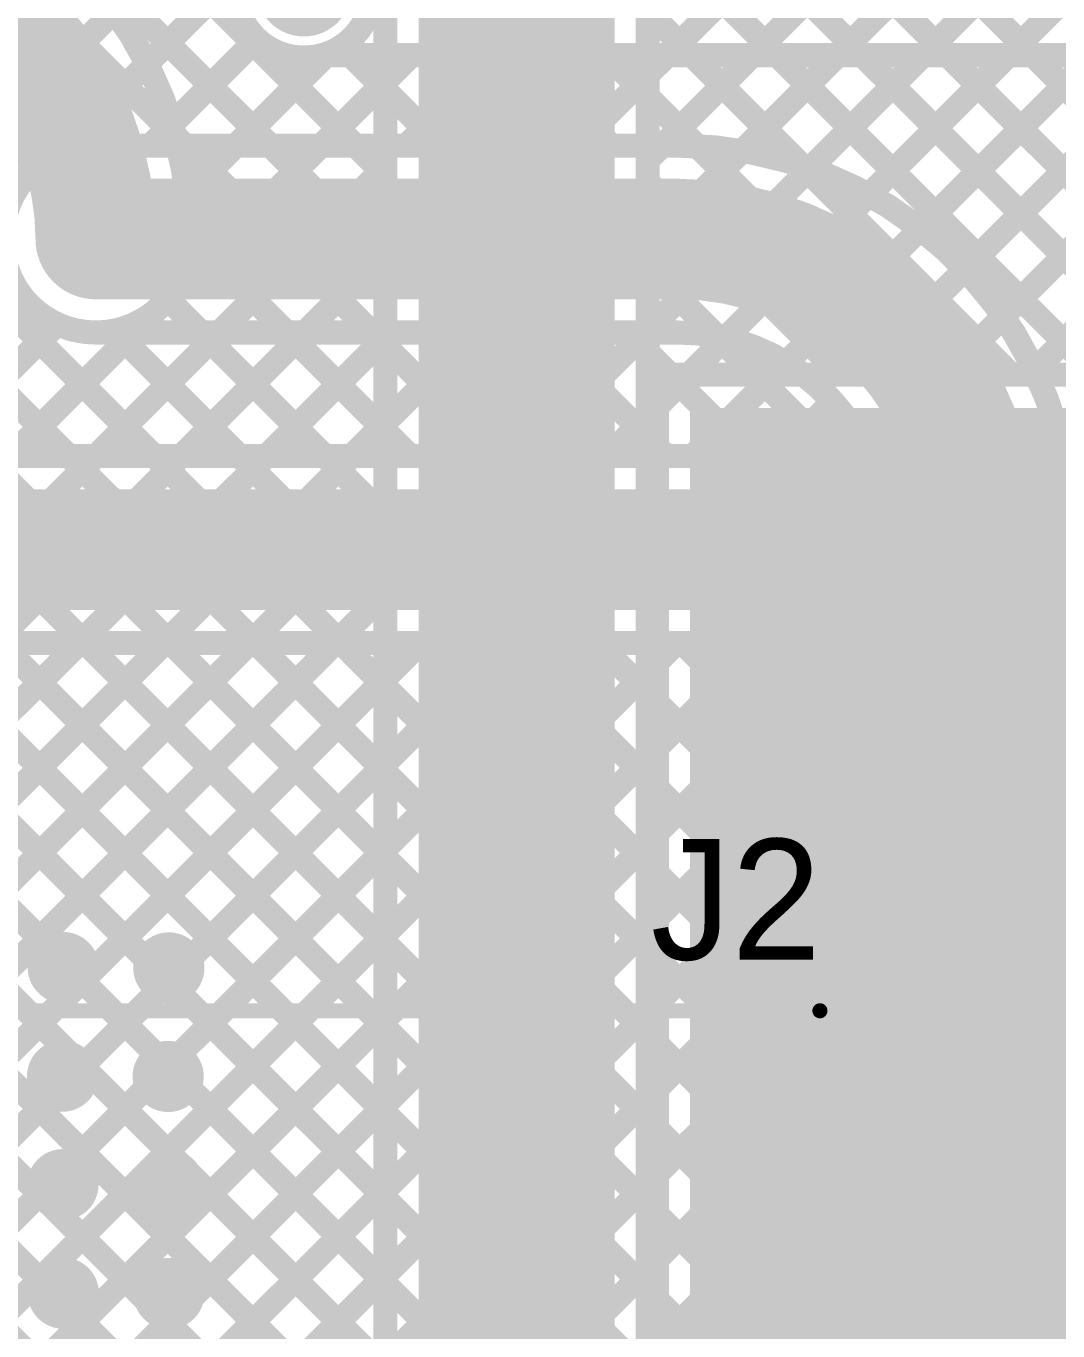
# Model space of a CAD drawing. Header units: millimetres. Extents: x 3.06 to 5.82, y 1.29 to 3.84.
# Drawn here: x 3.4179 to 3.76, y 2.3588 to 2.7916 of the extents above; entities that cross this region are included whole.
import ezdxf

# ---------------------------------------------------------------- set-up
doc = ezdxf.new("R2010")
doc.units = ezdxf.units.MM
doc.header["$MEASUREMENT"] = 0
for name, color, linetype in [('BottomLayer', 5, 'Continuous'), ('BottomSolder', 6, 'Continuous'), ('MultiLayer', 9, 'Continuous'), ('TopLayer', 1, 'Continuous'), ('TopOverlay', 2, 'Continuous'), ('TopPaste', 8, 'Continuous'), ('TopSolder', 216, 'Continuous'), ('ViaHoleLayer', 16, 'Continuous')]:
    doc.layers.add(name, color=color, linetype=linetype)

# ---------------------------------------------------------------- blocks, each defined once
blk = doc.blocks.new('SMD_H______4')
at = {"layer": 'TopLayer'}
blk.add_solid([(0.33541, -0.04921), (0.44959, -0.04921), (0.33541, 0.04921), (0.44959, 0.04921)], dxfattribs=at)
at = {"layer": 'TopOverlay', "const_width": 0.005}
blk.add_lwpolyline([(0.452, 0.661), (0.452, 0.056)], dxfattribs=at)
at = {"layer": 'TopOverlay', "const_width": 0.0025}
blk.add_lwpolyline([(0.45075, 0.056, 1), (0.45325, 0.056, 1)], format="xyb", close=True, dxfattribs=at)
at = {"layer": 'TopPaste'}
blk.add_solid([(0.33541, -0.04921), (0.44959, -0.04921), (0.33541, 0.04921), (0.44959, 0.04921)], dxfattribs=at)
at = {"layer": 'TopSolder'}
blk.add_solid([(0.33141, -0.05321), (0.45359, -0.05321), (0.33141, 0.05321), (0.45359, 0.05321)], dxfattribs=at)

msp = doc.modelspace()

# ---------------------------------------------------------------- linework, layer by layer
at = {"layer": 'BottomLayer'}
for points, const_width in [([(3.29954, 2.649), (3.944, 3.29346)], 0.008), ([(3.27125, 2.649), (3.90414, 3.28189)], 0.008), ([(3.133, 3.14611), (3.52711, 2.752)], 0.008), ([(3.133, 3.11783), (3.49883, 2.752)], 0.008), ([(3.133, 3.08954), (3.47054, 2.752)], 0.008), ([(3.133, 3.06126), (3.44226, 2.752)], 0.008), ([(3.133, 3.03297), (3.42116, 2.74482)], 0.008), ([(3.133, 2.9764), (3.4604, 2.649)], 0.008), ([(3.25038, 2.83074), (3.43212, 2.649)], 0.008), ([(3.42793, 2.74911), (3.48772, 2.8089)], 0.008), ([(3.45911, 2.752), (3.49443, 2.78733)], 0.008), ([(3.48739, 2.752), (3.51739, 2.782)], 0.008), ([(3.51567, 2.752), (3.54567, 2.782)], 0.008), ([(3.51603, 2.782), (3.92686, 2.782)], 0.008), ([(3.52539, 2.782), (3.55539, 2.752)], 0.008), ([(3.54396, 2.752), (3.57396, 2.782)], 0.008), ([(3.55368, 2.782), (3.58368, 2.752)], 0.008), ([(3.57224, 2.752), (3.60224, 2.782)], 0.008), ([(3.58196, 2.782), (3.61196, 2.752)], 0.008), ([(3.60053, 2.752), (3.63053, 2.782)], 0.008), ([(3.61025, 2.782), (3.6404, 2.75184)], 0.008), ([(3.62881, 2.752), (3.65881, 2.782)], 0.008), ([(3.63853, 2.782), (3.67517, 2.74536)], 0.008), ([(3.65535, 2.75025), (3.6871, 2.782)], 0.008), ([(3.66682, 2.782), (3.994, 2.45482)], 0.008), ([(3.67783, 2.74445), (3.71538, 2.782)], 0.008), ([(3.6951, 2.782), (3.9976, 2.4795)], 0.008), ([(3.69734, 2.73567), (3.74366, 2.782)], 0.008), ([(3.71439, 2.72444), (3.77195, 2.782)], 0.008), ([(3.72338, 2.782), (4.01217, 2.49322)], 0.008), ([(3.72921, 2.71098), (3.80023, 2.782)], 0.008), ([(3.74186, 2.69534), (3.82852, 2.782)], 0.008), ([(3.75167, 2.782), (4.0449, 2.48877)], 0.008), ([(3.75223, 2.67742), (3.8568, 2.782)], 0.008), ([(3.75999, 2.6569), (3.88509, 2.782)], 0.008), ([(3.441, 2.752), (3.634, 2.752)], 0.008), ([(3.441, 2.721), (3.634, 2.721)], 0.04), ([(3.38439, 2.649), (3.42817, 2.69278)], 0.008), ([(3.41267, 2.649), (3.45367, 2.69)], 0.008), ([(3.44096, 2.649), (3.48196, 2.69)], 0.008), ([(3.441, 2.69), (3.634, 2.69)], 0.008), ([(3.44769, 2.69), (3.48869, 2.649)], 0.008), ([(3.46924, 2.649), (3.51024, 2.69)], 0.008), ([(3.47597, 2.69), (3.51697, 2.649)], 0.008), ([(3.49753, 2.649), (3.53853, 2.69)], 0.008), ([(3.50426, 2.69), (3.54526, 2.649)], 0.008), ([(3.52581, 2.649), (3.56681, 2.69)], 0.008), ([(3.53254, 2.69), (3.57354, 2.649)], 0.008), ([(3.5541, 2.649), (3.5951, 2.69)], 0.008), ([(3.56083, 2.69), (3.60183, 2.649)], 0.008), ([(3.58238, 2.649), (3.62338, 2.69)], 0.008), ([(3.58911, 2.69), (3.63011, 2.649)], 0.008), ([(3.61739, 2.69), (3.65839, 2.649)], 0.008), ([(3.64689, 2.68878), (3.68763, 2.64805)], 0.008), ([(3.61066, 2.649), (3.64983, 2.68816)], 0.008), ([(3.63895, 2.649), (3.66988, 2.67994)], 0.008), ([(3.66723, 2.649), (3.68534, 2.6671)], 0.008), ([(3.75836, 2.66217), (3.994, 2.42653)], 0.008), ([(3.69277, 2.64625), (3.69658, 2.65006)], 0.008), ([(3.252, 2.649), (3.68, 2.649)], 0.008), ([(3.734, 2.272), (3.734, 2.621)], 0.04), ([(3.201, 2.618), (3.68, 2.618)], 0.04), ([(3.703, 2.272), (3.703, 2.59722)], 0.008), ([(3.133, 2.02991), (3.6929, 2.58981)], 0.008), ([(3.69034, 2.58877), (3.703, 2.57611)], 0.008), ([(3.133, 2.19962), (3.52038, 2.587)], 0.008), ([(3.133, 2.0582), (3.6618, 2.587)], 0.008), ([(3.133, 2.08648), (3.63352, 2.587)], 0.008), ([(3.133, 2.14305), (3.57695, 2.587)], 0.008), ([(3.133, 2.17134), (3.54866, 2.587)], 0.008), ([(3.133, 2.11477), (3.60523, 2.587)], 0.008), ([(3.133, 2.28447), (3.43553, 2.587)], 0.008), ([(3.133, 2.25619), (3.46381, 2.587)], 0.008), ([(3.133, 2.2279), (3.4921, 2.587)], 0.008), ([(3.252, 2.587), (3.68, 2.587)], 0.008), ([(3.26785, 2.587), (3.71446, 2.14039)], 0.008), ([(3.29613, 2.587), (3.7228, 2.16033)], 0.008), ([(3.32441, 2.587), (3.73365, 2.17776)], 0.008), ([(3.3527, 2.587), (3.74676, 2.19294)], 0.008), ([(3.38098, 2.587), (3.70407, 2.26391)], 0.008), ([(3.40927, 2.587), (3.703, 2.29327)], 0.008), ([(3.43755, 2.587), (3.703, 2.32155)], 0.008), ([(3.46584, 2.587), (3.703, 2.34984)], 0.008), ([(3.49412, 2.587), (3.703, 2.37812)], 0.008), ([(3.5224, 2.587), (3.703, 2.4064)], 0.008), ([(3.55069, 2.587), (3.703, 2.43469)], 0.008), ([(3.57897, 2.587), (3.703, 2.46297)], 0.008), ([(3.60726, 2.587), (3.703, 2.49126)], 0.008), ([(3.63554, 2.587), (3.703, 2.51954)], 0.008), ([(3.66383, 2.587), (3.703, 2.54783)], 0.008), ([(3.133, 2.00163), (3.703, 2.57163)], 0.008), ([(3.252, 2.57456), (3.70923, 2.11733)], 0.008), ([(3.20299, 2.567), (3.70808, 2.06192)], 0.008), ([(3.23128, 2.567), (3.70808, 2.0902)], 0.008), ([(3.133, 1.97335), (3.703, 2.54335)], 0.008), ([(3.133, 1.94506), (3.703, 2.51506)], 0.008), ([(3.133, 1.91678), (3.703, 2.48678)], 0.008), ([(3.133, 1.88849), (3.703, 2.45849)], 0.008), ([(3.133, 1.86021), (3.703, 2.43021)], 0.008), ([(3.133, 1.83192), (3.703, 2.40192)], 0.008), ([(3.133, 1.80364), (3.703, 2.37364)], 0.008)]:
    msp.add_lwpolyline(points, dxfattribs=dict(at, const_width=const_width))
for points, const_width in [([(3.51603, 2.782, -1.310882), (3.51603, 2.826)], 0.008), ([(3.441, 2.69, -1), (3.441, 2.752)], 0.008), ([(3.634, 2.752, -0.164665), (3.71357, 2.72506)], 0.008), ([(3.634, 2.721, -0.164665), (3.69474, 2.70044)], 0.04), ([(3.71357, 2.72506, -0.233614), (3.765, 2.621)], 0.008), ([(3.69474, 2.70044, -0.233614), (3.734, 2.621)], 0.04), ([(3.634, 2.69, -0.164665), (3.67591, 2.67581)], 0.008), ([(3.67591, 2.67581, -0.153827), (3.69976, 2.64188)], 0.008), ([(3.68, 2.649, -0.174571), (3.69976, 2.64188)], 0.008), ([(3.703, 2.59722, -0.212085), (3.68, 2.587)], 0.008)]:
    msp.add_lwpolyline(points, format="xyb", dxfattribs=dict(at, const_width=const_width))
for points, const_width in [([(3.49243, 2.78733, 1), (3.49643, 2.78733, 1)], 0.004), ([(3.51403, 2.782, 1), (3.51803, 2.782, 1)], 0.004), ([(3.51403, 2.782, 1), (3.51803, 2.782, 1)], 0.004), ([(3.51539, 2.782, 1), (3.51939, 2.782, 1)], 0.004), ([(3.52339, 2.782, 1), (3.52739, 2.782, 1)], 0.004), ([(3.54367, 2.782, 1), (3.54767, 2.782, 1)], 0.004), ([(3.55168, 2.782, 1), (3.55568, 2.782, 1)], 0.004), ([(3.57196, 2.782, 1), (3.57596, 2.782, 1)], 0.004), ([(3.57996, 2.782, 1), (3.58396, 2.782, 1)], 0.004), ([(3.60024, 2.782, 1), (3.60424, 2.782, 1)], 0.004), ([(3.60825, 2.782, 1), (3.61225, 2.782, 1)], 0.004), ([(3.62853, 2.782, 1), (3.63253, 2.782, 1)], 0.004), ([(3.63653, 2.782, 1), (3.64053, 2.782, 1)], 0.004), ([(3.65681, 2.782, 1), (3.66081, 2.782, 1)], 0.004), ([(3.66482, 2.782, 1), (3.66882, 2.782, 1)], 0.004), ([(3.6851, 2.782, 1), (3.6891, 2.782, 1)], 0.004), ([(3.6931, 2.782, 1), (3.6971, 2.782, 1)], 0.004), ([(3.71338, 2.782, 1), (3.71738, 2.782, 1)], 0.004), ([(3.72138, 2.782, 1), (3.72538, 2.782, 1)], 0.004), ([(3.74166, 2.782, 1), (3.74566, 2.782, 1)], 0.004), ([(3.74967, 2.782, 1), (3.75367, 2.782, 1)], 0.004), ([(3.42593, 2.74911, 1), (3.42993, 2.74911, 1)], 0.004), ([(3.439, 2.752, 1), (3.443, 2.752, 1)], 0.004), ([(3.439, 2.752, 1), (3.443, 2.752, 1)], 0.004), ([(3.44026, 2.752, 1), (3.44426, 2.752, 1)], 0.004), ([(3.45711, 2.752, 1), (3.46111, 2.752, 1)], 0.004), ([(3.46854, 2.752, 1), (3.47254, 2.752, 1)], 0.004), ([(3.48539, 2.752, 1), (3.48939, 2.752, 1)], 0.004), ([(3.49683, 2.752, 1), (3.50083, 2.752, 1)], 0.004), ([(3.51367, 2.752, 1), (3.51767, 2.752, 1)], 0.004), ([(3.52511, 2.752, 1), (3.52911, 2.752, 1)], 0.004), ([(3.54196, 2.752, 1), (3.54596, 2.752, 1)], 0.004), ([(3.55339, 2.752, 1), (3.55739, 2.752, 1)], 0.004), ([(3.57024, 2.752, 1), (3.57424, 2.752, 1)], 0.004), ([(3.58168, 2.752, 1), (3.58568, 2.752, 1)], 0.004), ([(3.59853, 2.752, 1), (3.60253, 2.752, 1)], 0.004), ([(3.60996, 2.752, 1), (3.61396, 2.752, 1)], 0.004), ([(3.62681, 2.752, 1), (3.63081, 2.752, 1)], 0.004), ([(3.632, 2.752, 1), (3.636, 2.752, 1)], 0.004), ([(3.632, 2.752, 1), (3.636, 2.752, 1)], 0.004), ([(3.6384, 2.75184, 1), (3.6424, 2.75184, 1)], 0.004), ([(3.65335, 2.75025, 1), (3.65735, 2.75025, 1)], 0.004), ([(3.41916, 2.74482, 1), (3.42316, 2.74482, 1)], 0.004), ([(3.67317, 2.74536, 1), (3.67717, 2.74536, 1)], 0.004), ([(3.67583, 2.74445, 1), (3.67983, 2.74445, 1)], 0.004), ([(3.431, 2.721, 1), (3.451, 2.721, 1)], 0.02), ([(3.624, 2.721, 1), (3.644, 2.721, 1)], 0.02), ([(3.624, 2.721, 1), (3.644, 2.721, 1)], 0.02), ([(3.69534, 2.73567, 1), (3.69934, 2.73567, 1)], 0.004), ([(3.43509, 2.721, 1), (3.44691, 2.721, 1)], 0.01181), ([(3.71157, 2.72506, 1), (3.71557, 2.72506, 1)], 0.004), ([(3.71157, 2.72506, 1), (3.71557, 2.72506, 1)], 0.004), ([(3.71239, 2.72444, 1), (3.71639, 2.72444, 1)], 0.004), ([(3.68474, 2.70044, 1), (3.70474, 2.70044, 1)], 0.02), ([(3.68474, 2.70044, 1), (3.70474, 2.70044, 1)], 0.02), ([(3.72721, 2.71098, 1), (3.73121, 2.71098, 1)], 0.004), ([(3.42617, 2.69278, 1), (3.43017, 2.69278, 1)], 0.004), ([(3.73986, 2.69534, 1), (3.74386, 2.69534, 1)], 0.004), ([(3.439, 2.69, 1), (3.443, 2.69, 1)], 0.004), ([(3.439, 2.69, 1), (3.443, 2.69, 1)], 0.004), ([(3.44569, 2.69, 1), (3.44969, 2.69, 1)], 0.004), ([(3.45167, 2.69, 1), (3.45567, 2.69, 1)], 0.004), ([(3.47397, 2.69, 1), (3.47797, 2.69, 1)], 0.004), ([(3.47996, 2.69, 1), (3.48396, 2.69, 1)], 0.004), ([(3.50226, 2.69, 1), (3.50626, 2.69, 1)], 0.004), ([(3.50824, 2.69, 1), (3.51224, 2.69, 1)], 0.004), ([(3.53054, 2.69, 1), (3.53454, 2.69, 1)], 0.004), ([(3.53653, 2.69, 1), (3.54053, 2.69, 1)], 0.004), ([(3.55883, 2.69, 1), (3.56283, 2.69, 1)], 0.004), ([(3.56481, 2.69, 1), (3.56881, 2.69, 1)], 0.004), ([(3.58711, 2.69, 1), (3.59111, 2.69, 1)], 0.004), ([(3.5931, 2.69, 1), (3.5971, 2.69, 1)], 0.004), ([(3.61539, 2.69, 1), (3.61939, 2.69, 1)], 0.004), ([(3.62138, 2.69, 1), (3.62538, 2.69, 1)], 0.004), ([(3.632, 2.69, 1), (3.636, 2.69, 1)], 0.004), ([(3.632, 2.69, 1), (3.636, 2.69, 1)], 0.004), ([(3.64489, 2.68878, 1), (3.64889, 2.68878, 1)], 0.004), ([(3.64783, 2.68816, 1), (3.65183, 2.68816, 1)], 0.004), ([(3.66788, 2.67994, 1), (3.67188, 2.67994, 1)], 0.004), ([(3.67391, 2.67581, 1), (3.67791, 2.67581, 1)], 0.004), ([(3.67391, 2.67581, 1), (3.67791, 2.67581, 1)], 0.004), ([(3.75023, 2.67742, 1), (3.75423, 2.67742, 1)], 0.004), ([(3.68334, 2.6671, 1), (3.68734, 2.6671, 1)], 0.004), ([(3.75636, 2.66217, 1), (3.76036, 2.66217, 1)], 0.004), ([(3.75799, 2.6569, 1), (3.76199, 2.6569, 1)], 0.004), ([(3.69458, 2.65006, 1), (3.69858, 2.65006, 1)], 0.004), ([(3.43012, 2.649, 1), (3.43412, 2.649, 1)], 0.004), ([(3.43896, 2.649, 1), (3.44296, 2.649, 1)], 0.004), ([(3.4584, 2.649, 1), (3.4624, 2.649, 1)], 0.004), ([(3.46724, 2.649, 1), (3.47124, 2.649, 1)], 0.004), ([(3.48669, 2.649, 1), (3.49069, 2.649, 1)], 0.004), ([(3.49553, 2.649, 1), (3.49953, 2.649, 1)], 0.004), ([(3.51497, 2.649, 1), (3.51897, 2.649, 1)], 0.004), ([(3.52381, 2.649, 1), (3.52781, 2.649, 1)], 0.004), ([(3.54326, 2.649, 1), (3.54726, 2.649, 1)], 0.004), ([(3.5521, 2.649, 1), (3.5561, 2.649, 1)], 0.004), ([(3.57154, 2.649, 1), (3.57554, 2.649, 1)], 0.004), ([(3.58038, 2.649, 1), (3.58438, 2.649, 1)], 0.004), ([(3.59983, 2.649, 1), (3.60383, 2.649, 1)], 0.004), ([(3.60866, 2.649, 1), (3.61266, 2.649, 1)], 0.004), ([(3.62811, 2.649, 1), (3.63211, 2.649, 1)], 0.004), ([(3.63695, 2.649, 1), (3.64095, 2.649, 1)], 0.004), ([(3.65639, 2.649, 1), (3.66039, 2.649, 1)], 0.004), ([(3.66523, 2.649, 1), (3.66923, 2.649, 1)], 0.004), ([(3.678, 2.649, 1), (3.682, 2.649, 1)], 0.004), ([(3.678, 2.649, 1), (3.682, 2.649, 1)], 0.004), ([(3.68563, 2.64805, 1), (3.68963, 2.64805, 1)], 0.004), ([(3.69077, 2.64625, 1), (3.69477, 2.64625, 1)], 0.004), ([(3.69776, 2.64188, 1), (3.70176, 2.64188, 1)], 0.004), ([(3.69776, 2.64188, 1), (3.70176, 2.64188, 1)], 0.004), ([(3.724, 2.621, 1), (3.744, 2.621, 1)], 0.02), ([(3.724, 2.621, 1), (3.744, 2.621, 1)], 0.02), ([(3.67, 2.618, 1), (3.69, 2.618, 1)], 0.02), ([(3.67409, 2.618, 1), (3.68591, 2.618, 1)], 0.01181), ([(3.701, 2.59722, 1), (3.705, 2.59722, 1)], 0.004), ([(3.701, 2.59722, 1), (3.705, 2.59722, 1)], 0.004), ([(3.68834, 2.58877, 1), (3.69234, 2.58877, 1)], 0.004), ([(3.6909, 2.58981, 1), (3.6949, 2.58981, 1)], 0.004), ([(3.43353, 2.587, 1), (3.43753, 2.587, 1)], 0.004), ([(3.43555, 2.587, 1), (3.43955, 2.587, 1)], 0.004), ([(3.46181, 2.587, 1), (3.46581, 2.587, 1)], 0.004), ([(3.46384, 2.587, 1), (3.46784, 2.587, 1)], 0.004), ([(3.4901, 2.587, 1), (3.4941, 2.587, 1)], 0.004), ([(3.49212, 2.587, 1), (3.49612, 2.587, 1)], 0.004), ([(3.51838, 2.587, 1), (3.52238, 2.587, 1)], 0.004), ([(3.5204, 2.587, 1), (3.5244, 2.587, 1)], 0.004), ([(3.54666, 2.587, 1), (3.55066, 2.587, 1)], 0.004), ([(3.54869, 2.587, 1), (3.55269, 2.587, 1)], 0.004), ([(3.57495, 2.587, 1), (3.57895, 2.587, 1)], 0.004), ([(3.57697, 2.587, 1), (3.58097, 2.587, 1)], 0.004), ([(3.60323, 2.587, 1), (3.60723, 2.587, 1)], 0.004), ([(3.60526, 2.587, 1), (3.60926, 2.587, 1)], 0.004), ([(3.63152, 2.587, 1), (3.63552, 2.587, 1)], 0.004), ([(3.63354, 2.587, 1), (3.63754, 2.587, 1)], 0.004), ([(3.6598, 2.587, 1), (3.6638, 2.587, 1)], 0.004), ([(3.66183, 2.587, 1), (3.66583, 2.587, 1)], 0.004), ([(3.678, 2.587, 1), (3.682, 2.587, 1)], 0.004), ([(3.678, 2.587, 1), (3.682, 2.587, 1)], 0.004), ([(3.701, 2.57611, 1), (3.705, 2.57611, 1)], 0.004), ([(3.701, 2.57163, 1), (3.705, 2.57163, 1)], 0.004), ([(3.701, 2.54783, 1), (3.705, 2.54783, 1)], 0.004), ([(3.701, 2.54335, 1), (3.705, 2.54335, 1)], 0.004), ([(3.701, 2.51954, 1), (3.705, 2.51954, 1)], 0.004), ([(3.701, 2.51506, 1), (3.705, 2.51506, 1)], 0.004), ([(3.701, 2.49126, 1), (3.705, 2.49126, 1)], 0.004), ([(3.42431, 2.47933, 1), (3.43612, 2.47933, 1)], 0.01181), ([(3.45931, 2.47922, 1), (3.47112, 2.47922, 1)], 0.01181), ([(3.701, 2.48678, 1), (3.705, 2.48678, 1)], 0.004), ([(3.701, 2.46297, 1), (3.705, 2.46297, 1)], 0.004), ([(3.701, 2.45849, 1), (3.705, 2.45849, 1)], 0.004), ([(3.42409, 2.44333, 1), (3.4359, 2.44333, 1)], 0.01181), ([(3.45909, 2.44322, 1), (3.4709, 2.44322, 1)], 0.01181), ([(3.701, 2.43469, 1), (3.705, 2.43469, 1)], 0.004), ([(3.701, 2.43021, 1), (3.705, 2.43021, 1)], 0.004), ([(3.4242, 2.40733, 1), (3.43601, 2.40733, 1)], 0.01181), ([(3.4592, 2.40722, 1), (3.47101, 2.40722, 1)], 0.01181), ([(3.701, 2.4064, 1), (3.705, 2.4064, 1)], 0.004), ([(3.701, 2.40192, 1), (3.705, 2.40192, 1)], 0.004), ([(3.42431, 2.37133, 1), (3.43612, 2.37133, 1)], 0.01181), ([(3.45931, 2.37122, 1), (3.47112, 2.37122, 1)], 0.01181), ([(3.701, 2.37812, 1), (3.705, 2.37812, 1)], 0.004), ([(3.701, 2.37364, 1), (3.705, 2.37364, 1)], 0.004)]:
    msp.add_lwpolyline(points, format="xyb", close=True, dxfattribs=dict(at, const_width=const_width))
at = {"layer": 'BottomSolder', "const_width": 0.01581}
for points in [[(3.50209, 2.804, 1), (3.51791, 2.804, 1)], [(3.43309, 2.721, 1), (3.44891, 2.721, 1)], [(3.67209, 2.618, 1), (3.68791, 2.618, 1)]]:
    msp.add_lwpolyline(points, format="xyb", close=True, dxfattribs=at)
at = {"layer": 'MultiLayer', "const_width": 0.01181}
for points in [[(3.43509, 2.721, 1), (3.44691, 2.721, 1)], [(3.67409, 2.618, 1), (3.68591, 2.618, 1)], [(3.42431, 2.47933, 1), (3.43612, 2.47933, 1)], [(3.45931, 2.47922, 1), (3.47112, 2.47922, 1)], [(3.42409, 2.44333, 1), (3.4359, 2.44333, 1)], [(3.45909, 2.44322, 1), (3.4709, 2.44322, 1)], [(3.4242, 2.40733, 1), (3.43601, 2.40733, 1)], [(3.4592, 2.40722, 1), (3.47101, 2.40722, 1)], [(3.42431, 2.37133, 1), (3.43612, 2.37133, 1)], [(3.45931, 2.37122, 1), (3.47112, 2.37122, 1)]]:
    msp.add_lwpolyline(points, format="xyb", close=True, dxfattribs=at)
at = {"layer": 'TopLayer'}
for points, const_width in [([(3.14, 3.13911), (3.537, 2.74211)], 0.008), ([(3.14, 3.11083), (3.537, 2.71383)], 0.008), ([(3.537, 1.384), (3.537, 2.959)], 0.008), ([(3.624, 1.911), (3.624, 2.959)], 0.008), ([(3.624, 2.77547), (3.794, 2.94547)], 0.008), ([(3.624, 2.74719), (3.794, 2.91719)], 0.008), ([(3.624, 2.90967), (3.794, 2.73967)], 0.008), ([(3.624, 2.7189), (3.794, 2.8889)], 0.008), ([(3.624, 2.88138), (3.794, 2.71138)], 0.008), ([(3.624, 2.69062), (3.794, 2.86062)], 0.008), ([(3.624, 2.8531), (3.8011, 2.676)], 0.008), ([(3.63766, 2.676), (3.794, 2.83234)], 0.008), ([(3.624, 2.82482), (3.77282, 2.676)], 0.008), ([(3.45801, 2.77919), (3.48772, 2.8089)], 0.008), ([(3.66595, 2.676), (3.794, 2.80405)], 0.008), ([(3.14, 2.7997), (3.537, 2.4027)], 0.008), ([(3.624, 2.79653), (3.74453, 2.676)], 0.008), ([(3.23973, 2.78482), (3.537, 2.48755)], 0.008), ([(3.26584, 2.787), (3.537, 2.51584)], 0.008), ([(3.29412, 2.787), (3.537, 2.54412)], 0.008), ([(3.3224, 2.787), (3.537, 2.5724)], 0.008), ([(3.4662, 2.75909), (3.49443, 2.78733)], 0.008), ([(3.52249, 2.78491), (3.537, 2.77039)], 0.008), ([(3.47115, 2.73576), (3.51804, 2.78265)], 0.008), ([(3.69423, 2.676), (3.794, 2.77577)], 0.008), ([(3.22386, 2.77241), (3.537, 2.45927)], 0.008), ([(3.46474, 2.70107), (3.537, 2.77333)], 0.008), ([(3.20098, 2.767), (3.537, 2.43098)], 0.008), ([(3.624, 2.76825), (3.71625, 2.676)], 0.008), ([(3.46735, 2.75519), (3.537, 2.68554)], 0.008), ([(3.14, 2.34804), (3.537, 2.74504)], 0.008), ([(3.72252, 2.676), (3.794, 2.74748)], 0.008), ([(3.624, 2.73996), (3.68796, 2.676)], 0.008), ([(3.47199, 2.72226), (3.537, 2.65726)], 0.008), ([(3.7508, 2.676), (3.794, 2.7192)], 0.008), ([(3.14, 2.31976), (3.537, 2.71676)], 0.008), ([(3.624, 2.71168), (3.65968, 2.676)], 0.008), ([(3.14, 2.37633), (3.46093, 2.69726)], 0.008), ([(3.46482, 2.70116), (3.537, 2.62897)], 0.008), ([(3.14, 2.40461), (3.42817, 2.69278)], 0.008), ([(3.14, 2.29147), (3.537, 2.68847)], 0.008), ([(3.44709, 2.6906), (3.537, 2.60069)], 0.008), ([(3.624, 2.68339), (3.63139, 2.676)], 0.008), ([(3.627, 2.676), (3.925, 2.676)], 0.008), ([(3.627, 2.289), (3.627, 2.676)], 0.008), ([(3.624, 2.66234), (3.627, 2.66534)], 0.008), ([(3.14, 2.26319), (3.537, 2.66019)], 0.008), ([(3.252, 2.65941), (3.537, 2.37441)], 0.008), ([(3.624, 2.65511), (3.627, 2.65211)], 0.008), ([(3.624, 2.63405), (3.627, 2.63705)], 0.008), ([(3.14, 2.2349), (3.537, 2.6319)], 0.008), ([(3.252, 2.63113), (3.537, 2.34613)], 0.008), ([(3.624, 2.62683), (3.627, 2.62383)], 0.008), ([(3.624, 2.60577), (3.627, 2.60877)], 0.008), ([(3.14, 2.20662), (3.537, 2.60362)], 0.008), ([(3.252, 2.60285), (3.537, 2.31785)], 0.008), ([(3.624, 2.59854), (3.627, 2.59554)], 0.008), ([(3.624, 2.57748), (3.627, 2.58048)], 0.008), ([(3.14, 2.17834), (3.537, 2.57534)], 0.008), ([(3.252, 2.57456), (3.537, 2.28956)], 0.008), ([(3.624, 2.57026), (3.627, 2.56726)], 0.008), ([(3.20299, 2.567), (3.537, 2.23299)], 0.008), ([(3.23128, 2.567), (3.537, 2.26128)], 0.008), ([(3.624, 2.5492), (3.627, 2.5522)], 0.008), ([(3.14, 2.15005), (3.537, 2.54705)], 0.008), ([(3.624, 2.54197), (3.627, 2.53897)], 0.008), ([(3.624, 2.52091), (3.627, 2.52391)], 0.008), ([(3.14, 2.12177), (3.537, 2.51877)], 0.008), ([(3.624, 2.51369), (3.627, 2.51069)], 0.008), ([(3.624, 2.49263), (3.627, 2.49563)], 0.008), ([(3.14, 2.09348), (3.537, 2.49048)], 0.008), ([(3.624, 2.4854), (3.627, 2.4824)], 0.008), ([(3.624, 2.46435), (3.627, 2.46735)], 0.008), ([(3.14, 2.0652), (3.537, 2.4622)], 0.008), ([(3.624, 2.45712), (3.627, 2.45412)], 0.008), ([(3.624, 2.43606), (3.627, 2.43906)], 0.008), ([(3.73358, 2.425), (3.73708, 2.425)], 0.04), ([(3.73708, 2.425), (3.74058, 2.425)], 0.04), ([(3.73708, 2.4055), (3.73708, 2.425)], 0.04), ([(3.14, 2.03691), (3.537, 2.43391)], 0.008), ([(3.624, 2.42884), (3.627, 2.42584)], 0.008), ([(3.624, 2.40778), (3.627, 2.41078)], 0.008), ([(3.14, 2.00863), (3.537, 2.40563)], 0.008), ([(3.624, 2.40055), (3.627, 2.39755)], 0.008), ([(3.624, 2.37949), (3.627, 2.38249)], 0.008), ([(3.14, 1.98035), (3.537, 2.37735)], 0.008), ([(3.624, 2.37227), (3.627, 2.36927)], 0.008)]:
    msp.add_lwpolyline(points, dxfattribs=dict(at, const_width=const_width))
for points, const_width in [([(3.344, 2.849, -0.414214), (3.472, 2.721)], 0.008), ([(3.344, 2.818, -0.414214), (3.441, 2.721)], 0.04), ([(3.53281, 2.804, -1.143538), (3.488, 2.81003)], 0.008), ([(3.472, 2.721, -1), (3.41, 2.721)], 0.008), ([(3.74058, 2.425, -0.414214), (3.73908, 2.4265)], 0.022)]:
    msp.add_lwpolyline(points, format="xyb", dxfattribs=dict(at, const_width=const_width))
for points, const_width in [([(3.49243, 2.78733, 1), (3.49643, 2.78733, 1)], 0.004), ([(3.52049, 2.78491, 1), (3.52449, 2.78491, 1)], 0.004), ([(3.45601, 2.77919, 1), (3.46001, 2.77919, 1)], 0.004), ([(3.51604, 2.78265, 1), (3.52004, 2.78265, 1)], 0.004), ([(3.622, 2.77547, 1), (3.626, 2.77547, 1)], 0.004), ([(3.535, 2.77333, 1), (3.539, 2.77333, 1)], 0.004), ([(3.535, 2.77039, 1), (3.539, 2.77039, 1)], 0.004), ([(3.622, 2.76825, 1), (3.626, 2.76825, 1)], 0.004), ([(3.4642, 2.75909, 1), (3.4682, 2.75909, 1)], 0.004), ([(3.46535, 2.75519, 1), (3.46935, 2.75519, 1)], 0.004), ([(3.535, 2.74504, 1), (3.539, 2.74504, 1)], 0.004), ([(3.622, 2.74719, 1), (3.626, 2.74719, 1)], 0.004), ([(3.535, 2.74211, 1), (3.539, 2.74211, 1)], 0.004), ([(3.431, 2.721, 1), (3.451, 2.721, 1)], 0.02), ([(3.622, 2.73996, 1), (3.626, 2.73996, 1)], 0.004), ([(3.46915, 2.73576, 1), (3.47315, 2.73576, 1)], 0.004), ([(3.43509, 2.721, 1), (3.44691, 2.721, 1)], 0.01181), ([(3.46999, 2.72226, 1), (3.47399, 2.72226, 1)], 0.004), ([(3.47, 2.721, 1), (3.474, 2.721, 1)], 0.004), ([(3.47, 2.721, 1), (3.474, 2.721, 1)], 0.004), ([(3.622, 2.7189, 1), (3.626, 2.7189, 1)], 0.004), ([(3.535, 2.71676, 1), (3.539, 2.71676, 1)], 0.004), ([(3.535, 2.71383, 1), (3.539, 2.71383, 1)], 0.004), ([(3.622, 2.71168, 1), (3.626, 2.71168, 1)], 0.004), ([(3.45893, 2.69726, 1), (3.46293, 2.69726, 1)], 0.004), ([(3.46274, 2.70107, 1), (3.46674, 2.70107, 1)], 0.004), ([(3.46282, 2.70116, 1), (3.46682, 2.70116, 1)], 0.004), ([(3.42617, 2.69278, 1), (3.43017, 2.69278, 1)], 0.004), ([(3.44509, 2.6906, 1), (3.44909, 2.6906, 1)], 0.004), ([(3.535, 2.68847, 1), (3.539, 2.68847, 1)], 0.004), ([(3.622, 2.69062, 1), (3.626, 2.69062, 1)], 0.004), ([(3.535, 2.68554, 1), (3.539, 2.68554, 1)], 0.004), ([(3.622, 2.68339, 1), (3.626, 2.68339, 1)], 0.004), ([(3.625, 2.676, 1), (3.629, 2.676, 1)], 0.004), ([(3.625, 2.676, 1), (3.629, 2.676, 1)], 0.004), ([(3.62939, 2.676, 1), (3.63339, 2.676, 1)], 0.004), ([(3.63566, 2.676, 1), (3.63966, 2.676, 1)], 0.004), ([(3.65768, 2.676, 1), (3.66168, 2.676, 1)], 0.004), ([(3.66395, 2.676, 1), (3.66795, 2.676, 1)], 0.004), ([(3.68596, 2.676, 1), (3.68996, 2.676, 1)], 0.004), ([(3.69223, 2.676, 1), (3.69623, 2.676, 1)], 0.004), ([(3.71425, 2.676, 1), (3.71825, 2.676, 1)], 0.004), ([(3.72052, 2.676, 1), (3.72452, 2.676, 1)], 0.004), ([(3.74253, 2.676, 1), (3.74653, 2.676, 1)], 0.004), ([(3.7488, 2.676, 1), (3.7528, 2.676, 1)], 0.004), ([(3.622, 2.66234, 1), (3.626, 2.66234, 1)], 0.004), ([(3.625, 2.66534, 1), (3.629, 2.66534, 1)], 0.004), ([(3.535, 2.66019, 1), (3.539, 2.66019, 1)], 0.004), ([(3.535, 2.65726, 1), (3.539, 2.65726, 1)], 0.004), ([(3.622, 2.65511, 1), (3.626, 2.65511, 1)], 0.004), ([(3.625, 2.65211, 1), (3.629, 2.65211, 1)], 0.004), ([(3.625, 2.63705, 1), (3.629, 2.63705, 1)], 0.004), ([(3.622, 2.63405, 1), (3.626, 2.63405, 1)], 0.004), ([(3.535, 2.6319, 1), (3.539, 2.6319, 1)], 0.004), ([(3.535, 2.62897, 1), (3.539, 2.62897, 1)], 0.004), ([(3.622, 2.62683, 1), (3.626, 2.62683, 1)], 0.004), ([(3.625, 2.62383, 1), (3.629, 2.62383, 1)], 0.004), ([(3.67409, 2.618, 1), (3.68591, 2.618, 1)], 0.01181), ([(3.625, 2.60877, 1), (3.629, 2.60877, 1)], 0.004), ([(3.535, 2.60362, 1), (3.539, 2.60362, 1)], 0.004), ([(3.622, 2.60577, 1), (3.626, 2.60577, 1)], 0.004), ([(3.535, 2.60069, 1), (3.539, 2.60069, 1)], 0.004), ([(3.622, 2.59854, 1), (3.626, 2.59854, 1)], 0.004), ([(3.625, 2.59554, 1), (3.629, 2.59554, 1)], 0.004), ([(3.625, 2.58048, 1), (3.629, 2.58048, 1)], 0.004), ([(3.622, 2.57748, 1), (3.626, 2.57748, 1)], 0.004), ([(3.535, 2.57534, 1), (3.539, 2.57534, 1)], 0.004), ([(3.535, 2.5724, 1), (3.539, 2.5724, 1)], 0.004), ([(3.622, 2.57026, 1), (3.626, 2.57026, 1)], 0.004), ([(3.625, 2.56726, 1), (3.629, 2.56726, 1)], 0.004), ([(3.625, 2.5522, 1), (3.629, 2.5522, 1)], 0.004), ([(3.535, 2.54705, 1), (3.539, 2.54705, 1)], 0.004), ([(3.622, 2.5492, 1), (3.626, 2.5492, 1)], 0.004), ([(3.535, 2.54412, 1), (3.539, 2.54412, 1)], 0.004), ([(3.622, 2.54197, 1), (3.626, 2.54197, 1)], 0.004), ([(3.625, 2.53897, 1), (3.629, 2.53897, 1)], 0.004), ([(3.625, 2.52391, 1), (3.629, 2.52391, 1)], 0.004), ([(3.622, 2.52091, 1), (3.626, 2.52091, 1)], 0.004), ([(3.535, 2.51877, 1), (3.539, 2.51877, 1)], 0.004), ([(3.535, 2.51584, 1), (3.539, 2.51584, 1)], 0.004), ([(3.622, 2.51369, 1), (3.626, 2.51369, 1)], 0.004), ([(3.625, 2.51069, 1), (3.629, 2.51069, 1)], 0.004), ([(3.625, 2.49563, 1), (3.629, 2.49563, 1)], 0.004), ([(3.535, 2.49048, 1), (3.539, 2.49048, 1)], 0.004), ([(3.622, 2.49263, 1), (3.626, 2.49263, 1)], 0.004), ([(3.42431, 2.47933, 1), (3.43612, 2.47933, 1)], 0.01181), ([(3.45931, 2.47922, 1), (3.47112, 2.47922, 1)], 0.01181), ([(3.535, 2.48755, 1), (3.539, 2.48755, 1)], 0.004), ([(3.622, 2.4854, 1), (3.626, 2.4854, 1)], 0.004), ([(3.625, 2.4824, 1), (3.629, 2.4824, 1)], 0.004), ([(3.622, 2.46435, 1), (3.626, 2.46435, 1)], 0.004), ([(3.625, 2.46735, 1), (3.629, 2.46735, 1)], 0.004), ([(3.535, 2.4622, 1), (3.539, 2.4622, 1)], 0.004), ([(3.535, 2.45927, 1), (3.539, 2.45927, 1)], 0.004), ([(3.622, 2.45712, 1), (3.626, 2.45712, 1)], 0.004), ([(3.42409, 2.44333, 1), (3.4359, 2.44333, 1)], 0.01181), ([(3.45909, 2.44322, 1), (3.4709, 2.44322, 1)], 0.01181), ([(3.625, 2.45412, 1), (3.629, 2.45412, 1)], 0.004), ([(3.625, 2.43906, 1), (3.629, 2.43906, 1)], 0.004), ([(3.72358, 2.425, 1), (3.74358, 2.425, 1)], 0.02), ([(3.72708, 2.425, 1), (3.74708, 2.425, 1)], 0.02), ([(3.72708, 2.425, 1), (3.74708, 2.425, 1)], 0.02), ([(3.72708, 2.425, 1), (3.74708, 2.425, 1)], 0.02), ([(3.73058, 2.425, 1), (3.75058, 2.425, 1)], 0.02), ([(3.535, 2.43391, 1), (3.539, 2.43391, 1)], 0.004), ([(3.622, 2.43606, 1), (3.626, 2.43606, 1)], 0.004), ([(3.73358, 2.4265, 1), (3.74458, 2.4265, 1)], 0.011), ([(3.535, 2.43098, 1), (3.539, 2.43098, 1)], 0.004), ([(3.622, 2.42884, 1), (3.626, 2.42884, 1)], 0.004), ([(3.73508, 2.425, 1), (3.74608, 2.425, 1)], 0.011), ([(3.625, 2.42584, 1), (3.629, 2.42584, 1)], 0.004), ([(3.72708, 2.4055, 1), (3.74708, 2.4055, 1)], 0.02), ([(3.4242, 2.40733, 1), (3.43601, 2.40733, 1)], 0.01181), ([(3.4592, 2.40722, 1), (3.47101, 2.40722, 1)], 0.01181), ([(3.622, 2.40778, 1), (3.626, 2.40778, 1)], 0.004), ([(3.625, 2.41078, 1), (3.629, 2.41078, 1)], 0.004), ([(3.535, 2.40563, 1), (3.539, 2.40563, 1)], 0.004), ([(3.535, 2.4027, 1), (3.539, 2.4027, 1)], 0.004), ([(3.622, 2.40055, 1), (3.626, 2.40055, 1)], 0.004), ([(3.625, 2.39755, 1), (3.629, 2.39755, 1)], 0.004), ([(3.625, 2.38249, 1), (3.629, 2.38249, 1)], 0.004), ([(3.42431, 2.37133, 1), (3.43612, 2.37133, 1)], 0.01181), ([(3.45931, 2.37122, 1), (3.47112, 2.37122, 1)], 0.01181), ([(3.535, 2.37735, 1), (3.539, 2.37735, 1)], 0.004), ([(3.622, 2.37949, 1), (3.626, 2.37949, 1)], 0.004), ([(3.535, 2.37441, 1), (3.539, 2.37441, 1)], 0.004), ([(3.622, 2.37227, 1), (3.626, 2.37227, 1)], 0.004), ([(3.625, 2.36927, 1), (3.629, 2.36927, 1)], 0.004)]:
    msp.add_lwpolyline(points, format="xyb", close=True, dxfattribs=dict(at, const_width=const_width))
for points in [[(3.548, 1.301), (3.613, 1.301), (3.548, 3.012), (3.613, 3.012)], [(3.638, 2.3), (3.914, 2.3), (3.638, 2.665), (3.914, 2.665)]]:
    msp.add_solid(points, dxfattribs=at)
at = {"layer": 'TopSolder', "const_width": 0.01581}
for points in [[(3.50209, 2.804, 1), (3.51791, 2.804, 1)], [(3.43309, 2.721, 1), (3.44891, 2.721, 1)], [(3.67209, 2.618, 1), (3.68791, 2.618, 1)]]:
    msp.add_lwpolyline(points, format="xyb", close=True, dxfattribs=at)
at = {"layer": 'ViaHoleLayer', "const_width": 0.00787}
for points in [[(3.43706, 2.721, 1), (3.44494, 2.721, 1)], [(3.67606, 2.618, 1), (3.68394, 2.618, 1)], [(3.42628, 2.47933, 1), (3.43415, 2.47933, 1)], [(3.46128, 2.47922, 1), (3.46915, 2.47922, 1)], [(3.42606, 2.44333, 1), (3.43393, 2.44333, 1)], [(3.46106, 2.44322, 1), (3.46893, 2.44322, 1)], [(3.42617, 2.40733, 1), (3.43404, 2.40733, 1)], [(3.46117, 2.40722, 1), (3.46904, 2.40722, 1)], [(3.42628, 2.37133, 1), (3.43415, 2.37133, 1)], [(3.46128, 2.37122, 1), (3.46915, 2.37122, 1)]]:
    msp.add_lwpolyline(points, format="xyb", close=True, dxfattribs=at)

# ---------------------------------------------------------------- block references
at = {"rotation": 90}
msp.add_blockref('SMD_H______4', (3.73708, 2.013), dxfattribs=at)

# ---------------------------------------------------------------- texts
at = {"layer": 'TopOverlay'}
msp.add_text('J2', height=0.04, dxfattribs=at).set_placement((3.625, 2.482))

doc.saveas('drawing.dxf')
